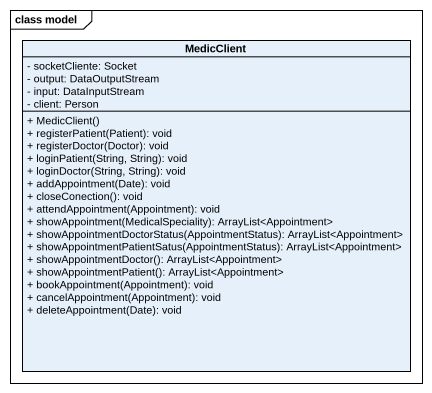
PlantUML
@startuml
mainframe class model
hide circle
hide empty members
skinparam classAttributeIconSize 0
class MedicClient {
  - socketCliente: Socket
  - output: DataOutputStream
  - input: DataInputStream
  - client: Person
  + MedicClient()
  + registerPatient(Patient): void
  + registerDoctor(Doctor): void
  + loginPatient(String, String): void
  + loginDoctor(String, String): void
  + addAppointment(Date): void
  + closeConection(): void
  + attendAppointment(Appointment): void
  + showAppointment(MedicalSpeciality): ArrayList<Appointment>
  + showAppointmentDoctorStatus(AppointmentStatus): ArrayList<Appointment>
  + showAppointmentPatientSatus(AppointmentStatus): ArrayList<Appointment>
  + showAppointmentDoctor(): ArrayList<Appointment>
  + showAppointmentPatient(): ArrayList<Appointment>
  + bookAppointment(Appointment): void
  + cancelAppointment(Appointment): void
  + deleteAppointment(Date): void
}
@enduml
